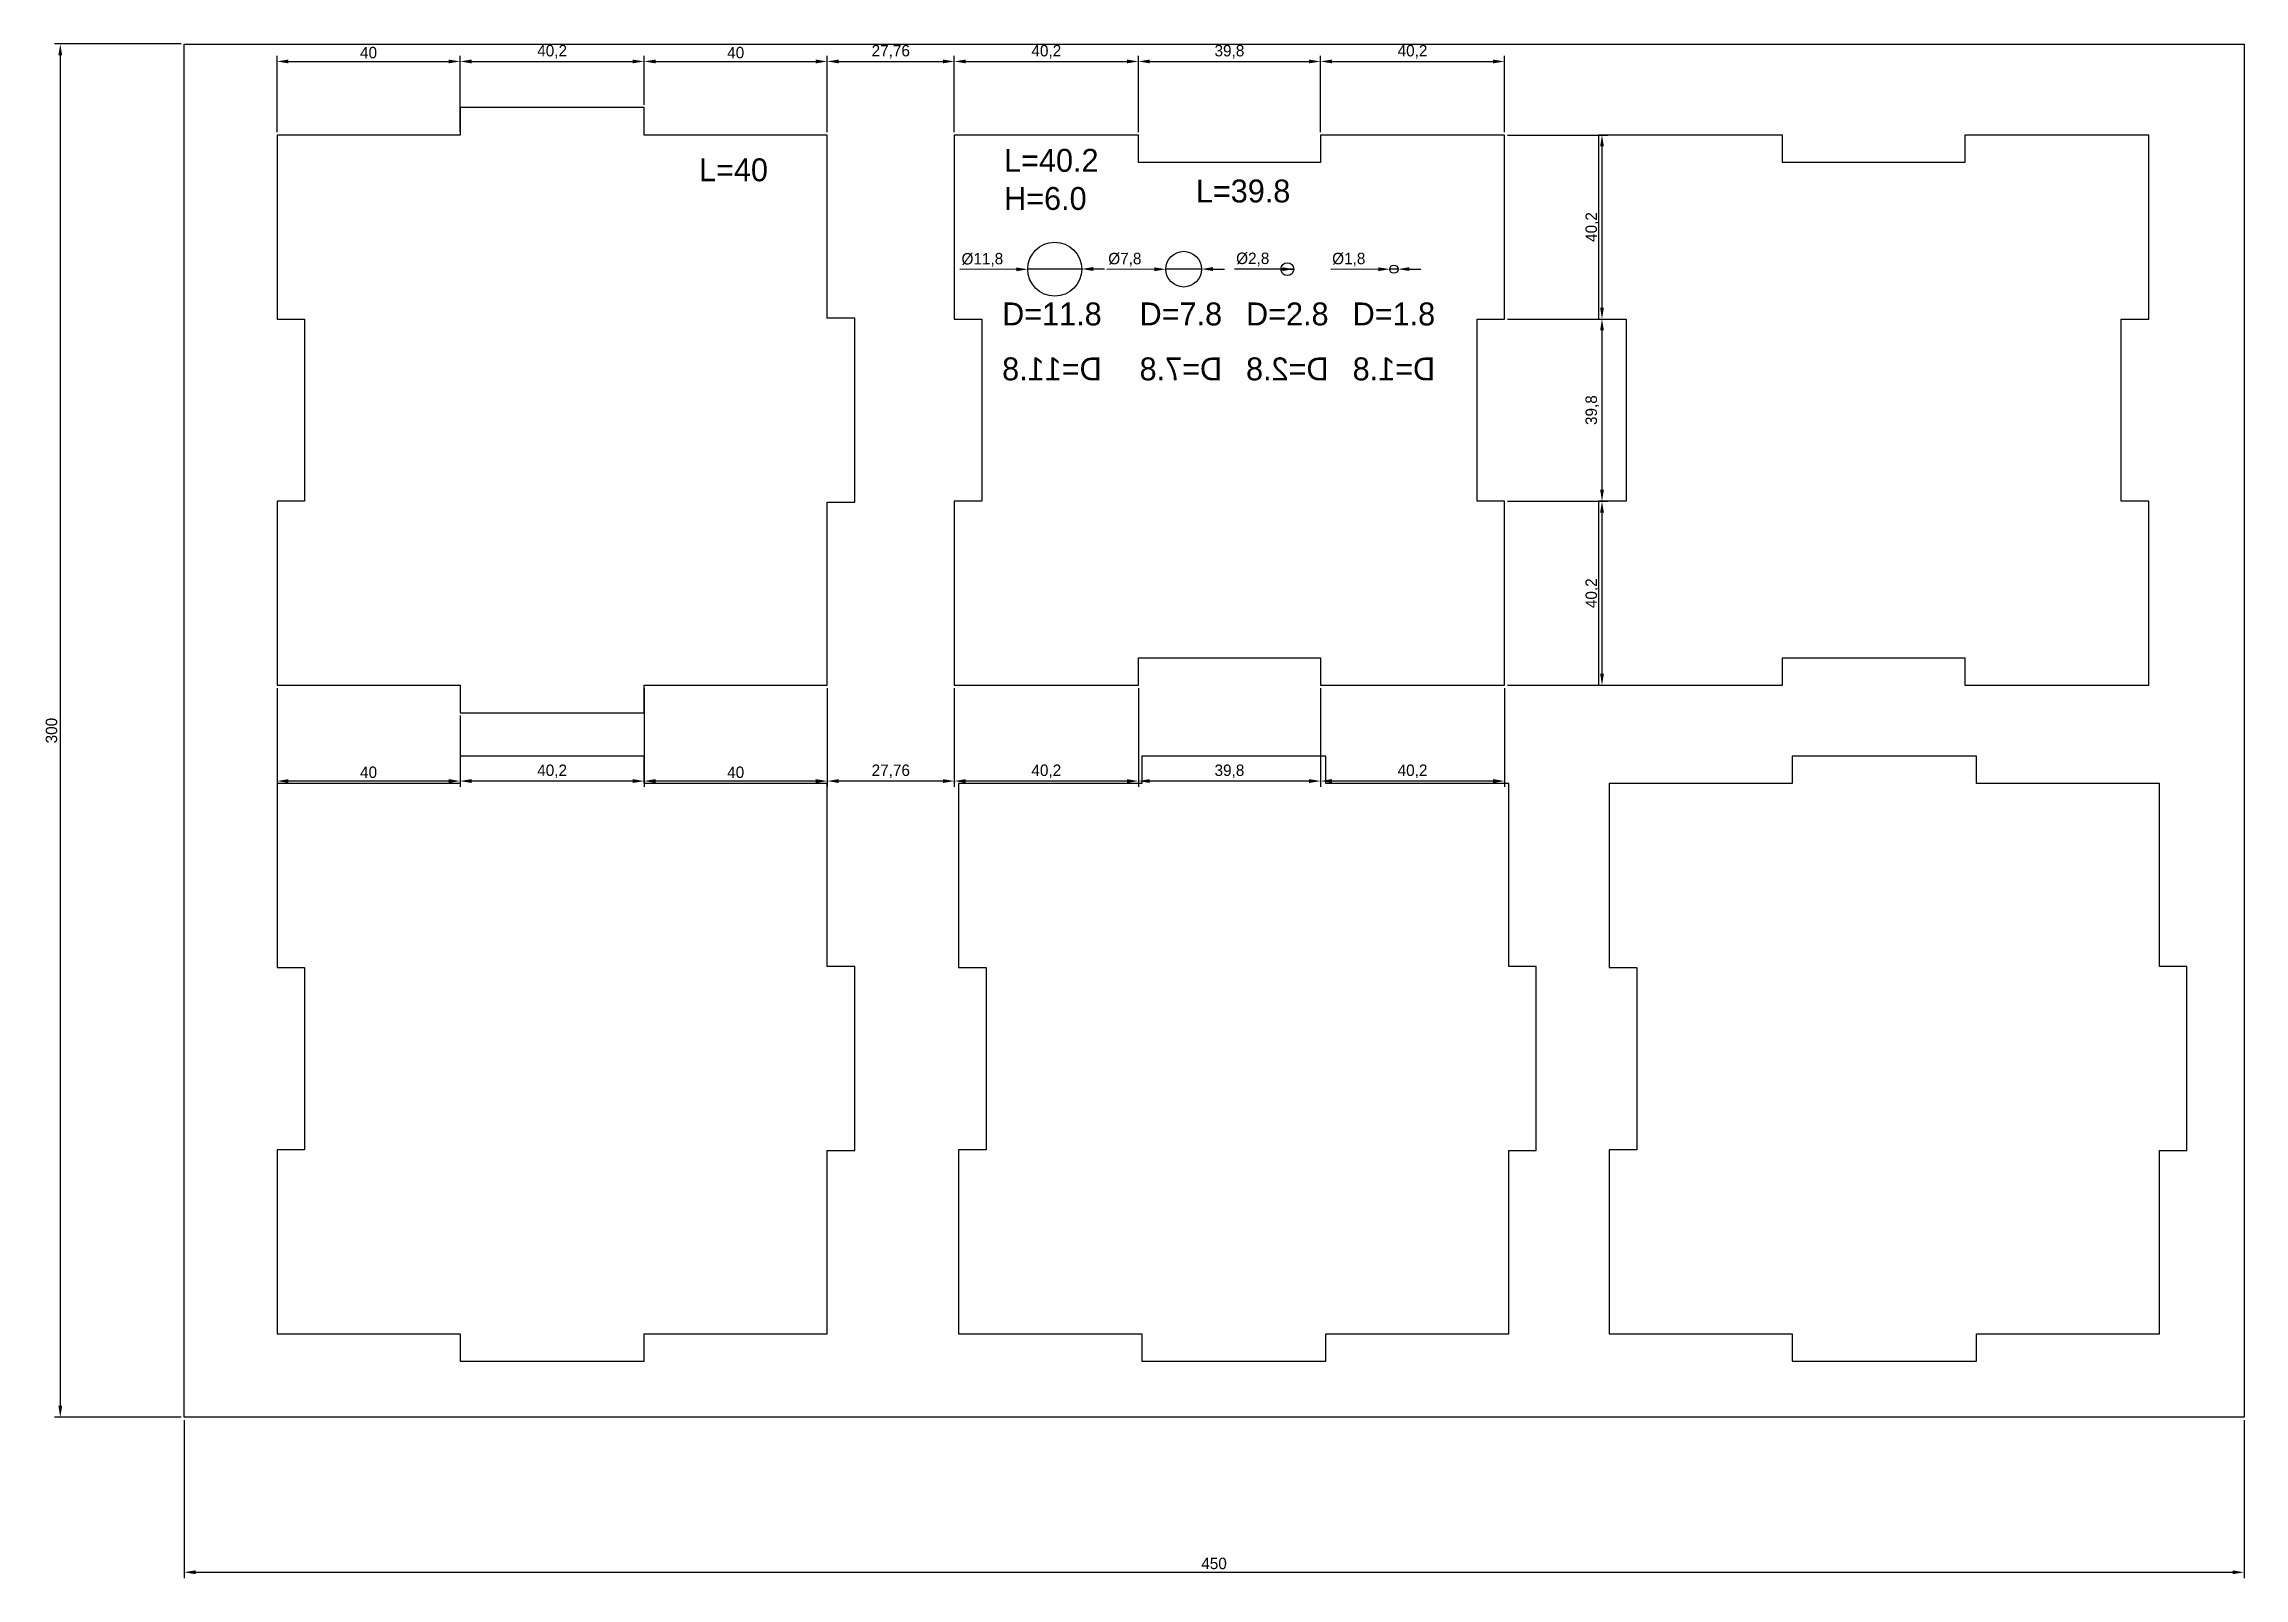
# Model space of a CAD drawing. Header units: millimetres. Extents: x -51 to 430, y -195 to 140.
import ezdxf
from ezdxf.enums import TextEntityAlignment as Align

# ---------------------------------------------------------------- set-up
doc = ezdxf.new("R2010")
doc.units = ezdxf.units.MM
for name, color, linetype in [('Dimensions', 1, 'Continuous'), ('Frame', 3, 'Continuous'), ('Holes', 6, 'Continuous'), ('Text', 5, 'Continuous')]:
    doc.layers.add(name, color=color, linetype=linetype)
doc.styles.get("Standard").update_dxf_attribs({"font": 'FreeSans.ttf'})
doc.dimstyles.new('ISO-25', dxfattribs={"dimtxt": 2.5, "dimasz": 2.5, "dimexe": 1.25, "dimexo": 0.625, "dimtad": 1, "dimtxsty": 'Standard', "dimcen": 2.5, "dimadec": 0, "dimazin": 0, "dimtfac": 1, "dimtmove": 0, "dimatfit": 3, "dimfxl": 1, "dimarcsym": 0})

# ---------------------------------------------------------------- blocks, each defined once
blk = doc.blocks.new('*D11')
at = {"layer": 'Defpoints', "color": 0}
for p in [(39.9, 136.17), (-0.1, 120.1), (39.9, 120.1)]:
    blk.add_point(p, dxfattribs=at)
at = {"layer": 'Dimensions', "color": 0, "lineweight": -2}
for p, q in [((-0.1, 120.72), (-0.1, 137.42)), ((2.4, 136.17), (37.4, 136.17)), ((39.9, 120.72), (39.9, 137.42))]:
    blk.add_line(p, q, dxfattribs=at)
at = {"layer": 'Dimensions', "color": 0}
for points in [[(2.4, 136.59), (2.4, 135.76), (-0.1, 136.17)], [(37.4, 135.76), (37.4, 136.59), (39.9, 136.17)]]:
    blk.add_solid(points, dxfattribs=at)
at = {"layer": 'Dimensions', "color": 0, "insert": (19.9, 138.09), "char_height": 2.5, "attachment_point": 5}
blk.add_mtext('40', dxfattribs=at)
blk = doc.blocks.new('*D12')
at = {"layer": 'Defpoints', "color": 0}
for p in [(80.1, 136.17), (80.1, 126.1), (39.9, 120.1)]:
    blk.add_point(p, dxfattribs=at)
at = {"layer": 'Dimensions', "color": 0, "lineweight": -2}
for p, q in [((39.9, 120.72), (39.9, 137.42)), ((42.4, 136.17), (77.6, 136.17)), ((80.1, 126.72), (80.1, 137.42))]:
    blk.add_line(p, q, dxfattribs=at)
at = {"layer": 'Dimensions', "color": 0}
for points in [[(42.4, 136.59), (42.4, 135.76), (39.9, 136.17)], [(77.6, 135.76), (77.6, 136.59), (80.1, 136.17)]]:
    blk.add_solid(points, dxfattribs=at)
at = {"layer": 'Dimensions', "color": 0, "insert": (60, 138.3), "char_height": 2.5, "attachment_point": 5}
blk.add_mtext('40,2', dxfattribs=at)
blk = doc.blocks.new('*D13')
at = {"layer": 'Defpoints', "color": 0}
for p in [(120.1, 136.17), (80.1, 126.1), (120.1, 120.1)]:
    blk.add_point(p, dxfattribs=at)
at = {"layer": 'Dimensions', "color": 0, "lineweight": -2}
for p, q in [((80.1, 126.72), (80.1, 137.42)), ((82.6, 136.17), (117.6, 136.17)), ((120.1, 120.72), (120.1, 137.42))]:
    blk.add_line(p, q, dxfattribs=at)
at = {"layer": 'Dimensions', "color": 0}
for points in [[(82.6, 136.59), (82.6, 135.76), (80.1, 136.17)], [(117.6, 135.76), (117.6, 136.59), (120.1, 136.17)]]:
    blk.add_solid(points, dxfattribs=at)
at = {"layer": 'Dimensions', "color": 0, "insert": (100.1, 138.09), "char_height": 2.5, "attachment_point": 5}
blk.add_mtext('40', dxfattribs=at)
blk = doc.blocks.new('*D14')
at = {"layer": 'Defpoints', "color": 0}
for p in [(147.86, 136.17), (120.1, 120.1), (147.86, 120.1)]:
    blk.add_point(p, dxfattribs=at)
at = {"layer": 'Dimensions', "color": 0, "lineweight": -2}
for p, q in [((120.1, 120.72), (120.1, 137.42)), ((122.6, 136.17), (145.36, 136.17)), ((147.86, 120.72), (147.86, 137.42))]:
    blk.add_line(p, q, dxfattribs=at)
at = {"layer": 'Dimensions', "color": 0}
for points in [[(122.6, 136.59), (122.6, 135.76), (120.1, 136.17)], [(145.36, 135.76), (145.36, 136.59), (147.86, 136.17)]]:
    blk.add_solid(points, dxfattribs=at)
at = {"layer": 'Dimensions', "color": 0, "insert": (133.98, 138.3), "char_height": 2.5, "attachment_point": 5}
blk.add_mtext('27,76', dxfattribs=at)
blk = doc.blocks.new('*D15')
at = {"layer": 'Defpoints', "color": 0}
for p in [(188.06, 136.17), (147.86, 120.1), (188.06, 120.1)]:
    blk.add_point(p, dxfattribs=at)
at = {"layer": 'Dimensions', "color": 0, "lineweight": -2}
for p, q in [((147.86, 120.72), (147.86, 137.42)), ((150.36, 136.17), (185.56, 136.17)), ((188.06, 120.72), (188.06, 137.42))]:
    blk.add_line(p, q, dxfattribs=at)
at = {"layer": 'Dimensions', "color": 0}
for points in [[(150.36, 136.59), (150.36, 135.76), (147.86, 136.17)], [(185.56, 135.76), (185.56, 136.59), (188.06, 136.17)]]:
    blk.add_solid(points, dxfattribs=at)
at = {"layer": 'Dimensions', "color": 0, "insert": (167.96, 138.3), "char_height": 2.5, "attachment_point": 5}
blk.add_mtext('40,2', dxfattribs=at)
blk = doc.blocks.new('*D16')
at = {"layer": 'Defpoints', "color": 0}
for p in [(227.86, 136.17), (188.06, 120.1), (227.86, 120.1)]:
    blk.add_point(p, dxfattribs=at)
at = {"layer": 'Dimensions', "color": 0, "lineweight": -2}
for p, q in [((188.06, 120.72), (188.06, 137.42)), ((190.56, 136.17), (225.36, 136.17)), ((227.86, 120.72), (227.86, 137.42))]:
    blk.add_line(p, q, dxfattribs=at)
at = {"layer": 'Dimensions', "color": 0}
for points in [[(190.56, 136.59), (190.56, 135.76), (188.06, 136.17)], [(225.36, 135.76), (225.36, 136.59), (227.86, 136.17)]]:
    blk.add_solid(points, dxfattribs=at)
at = {"layer": 'Dimensions', "color": 0, "insert": (207.96, 138.3), "char_height": 2.5, "attachment_point": 5}
blk.add_mtext('39,8', dxfattribs=at)
blk = doc.blocks.new('*D17')
at = {"layer": 'Defpoints', "color": 0}
for p in [(268.06, 136.17), (227.86, 120.1), (268.06, 120.1)]:
    blk.add_point(p, dxfattribs=at)
at = {"layer": 'Dimensions', "color": 0, "lineweight": -2}
for p, q in [((227.86, 120.72), (227.86, 137.42)), ((230.36, 136.17), (265.56, 136.17)), ((268.06, 120.72), (268.06, 137.42))]:
    blk.add_line(p, q, dxfattribs=at)
at = {"layer": 'Dimensions', "color": 0}
for points in [[(230.36, 136.59), (230.36, 135.76), (227.86, 136.17)], [(265.56, 135.76), (265.56, 136.59), (268.06, 136.17)]]:
    blk.add_solid(points, dxfattribs=at)
at = {"layer": 'Dimensions', "color": 0, "insert": (247.96, 138.3), "char_height": 2.5, "attachment_point": 5}
blk.add_mtext('40,2', dxfattribs=at)
blk = doc.blocks.new('*D18')
at = {"layer": 'Defpoints', "color": 0}
for p in [(268.06, 120.1), (268.06, 79.9), (289.35, 79.9)]:
    blk.add_point(p, dxfattribs=at)
at = {"layer": 'Dimensions', "color": 0, "lineweight": -2}
for p, q in [((268.69, 120.1), (290.6, 120.1)), ((289.35, 117.6), (289.35, 82.4)), ((268.69, 79.9), (290.6, 79.9))]:
    blk.add_line(p, q, dxfattribs=at)
at = {"layer": 'Dimensions', "color": 0}
for points in [[(289.77, 117.6), (288.94, 117.6), (289.35, 120.1)], [(288.94, 82.4), (289.77, 82.4), (289.35, 79.9)]]:
    blk.add_solid(points, dxfattribs=at)
at = {"layer": 'Dimensions', "color": 0, "insert": (287.23, 100), "char_height": 2.5, "attachment_point": 5, "rotation": 90}
blk.add_mtext('40,2', dxfattribs=at)
blk = doc.blocks.new('*D19')
at = {"layer": 'Defpoints', "color": 0}
for p in [(268.06, 79.9), (268.06, 40.1), (289.35, 40.1)]:
    blk.add_point(p, dxfattribs=at)
at = {"layer": 'Dimensions', "color": 0, "lineweight": -2}
for p, q in [((268.69, 79.9), (290.6, 79.9)), ((289.35, 77.4), (289.35, 42.6)), ((268.69, 40.1), (290.6, 40.1))]:
    blk.add_line(p, q, dxfattribs=at)
at = {"layer": 'Dimensions', "color": 0}
for points in [[(289.77, 77.4), (288.94, 77.4), (289.35, 79.9)], [(288.94, 42.6), (289.77, 42.6), (289.35, 40.1)]]:
    blk.add_solid(points, dxfattribs=at)
at = {"layer": 'Dimensions', "color": 0, "insert": (287.23, 60), "char_height": 2.5, "attachment_point": 5, "rotation": 90}
blk.add_mtext('39,8', dxfattribs=at)
blk = doc.blocks.new('*D20')
at = {"layer": 'Defpoints', "color": 0}
for p in [(268.06, 40.1), (268.06, -0.1), (289.35, -0.1)]:
    blk.add_point(p, dxfattribs=at)
at = {"layer": 'Dimensions', "color": 0, "lineweight": -2}
for p, q in [((268.69, 40.1), (290.6, 40.1)), ((289.35, 37.6), (289.35, 2.4)), ((268.69, -0.1), (290.6, -0.1))]:
    blk.add_line(p, q, dxfattribs=at)
at = {"layer": 'Dimensions', "color": 0}
for points in [[(289.77, 37.6), (288.94, 37.6), (289.35, 40.1)], [(288.94, 2.4), (289.77, 2.4), (289.35, -0.1)]]:
    blk.add_solid(points, dxfattribs=at)
at = {"layer": 'Dimensions', "color": 0, "insert": (287.23, 20), "char_height": 2.5, "attachment_point": 5, "rotation": 90}
blk.add_mtext('40,2', dxfattribs=at)
blk = doc.blocks.new('*D21')
at = {"layer": 'Defpoints', "color": 0}
for p in [(227.86, -0.1), (268.06, -0.1), (227.86, -21.03)]:
    blk.add_point(p, dxfattribs=at)
at = {"layer": 'Dimensions', "color": 0, "lineweight": -2}
for p, q in [((227.86, -0.72), (227.86, -22.28)), ((268.06, -0.72), (268.06, -22.28)), ((265.56, -21.03), (230.36, -21.03))]:
    blk.add_line(p, q, dxfattribs=at)
at = {"layer": 'Dimensions', "color": 0}
for points in [[(230.36, -20.61), (230.36, -21.45), (227.86, -21.03)], [(265.56, -21.45), (265.56, -20.61), (268.06, -21.03)]]:
    blk.add_solid(points, dxfattribs=at)
at = {"layer": 'Dimensions', "color": 0, "insert": (247.96, -18.9), "char_height": 2.5, "attachment_point": 5}
blk.add_mtext('40,2', dxfattribs=at)
blk = doc.blocks.new('*D22')
at = {"layer": 'Defpoints', "color": 0}
for p in [(188.06, -0.1), (227.86, -0.1), (188.06, -21.03)]:
    blk.add_point(p, dxfattribs=at)
at = {"layer": 'Dimensions', "color": 0, "lineweight": -2}
for p, q in [((188.06, -0.72), (188.06, -22.28)), ((227.86, -0.72), (227.86, -22.28)), ((225.36, -21.03), (190.56, -21.03))]:
    blk.add_line(p, q, dxfattribs=at)
at = {"layer": 'Dimensions', "color": 0}
for points in [[(190.56, -20.61), (190.56, -21.45), (188.06, -21.03)], [(225.36, -21.45), (225.36, -20.61), (227.86, -21.03)]]:
    blk.add_solid(points, dxfattribs=at)
at = {"layer": 'Dimensions', "color": 0, "insert": (207.96, -18.9), "char_height": 2.5, "attachment_point": 5}
blk.add_mtext('39,8', dxfattribs=at)
blk = doc.blocks.new('*D23')
at = {"layer": 'Defpoints', "color": 0}
for p in [(147.86, -0.1), (188.06, -0.1), (147.86, -21.03)]:
    blk.add_point(p, dxfattribs=at)
at = {"layer": 'Dimensions', "color": 0, "lineweight": -2}
for p, q in [((147.86, -0.73), (147.86, -22.28)), ((188.06, -0.73), (188.06, -22.28)), ((185.56, -21.03), (150.36, -21.03))]:
    blk.add_line(p, q, dxfattribs=at)
at = {"layer": 'Dimensions', "color": 0}
for points in [[(150.36, -20.61), (150.36, -21.45), (147.86, -21.03)], [(185.56, -21.45), (185.56, -20.61), (188.06, -21.03)]]:
    blk.add_solid(points, dxfattribs=at)
at = {"layer": 'Dimensions', "color": 0, "insert": (167.96, -18.9), "char_height": 2.5, "attachment_point": 5}
blk.add_mtext('40,2', dxfattribs=at)
blk = doc.blocks.new('*D24')
at = {"layer": 'Defpoints', "color": 0}
for p in [(120.1, -0.1), (147.86, -0.1), (120.1, -21.03)]:
    blk.add_point(p, dxfattribs=at)
at = {"layer": 'Dimensions', "color": 0, "lineweight": -2}
for p, q in [((120.1, -0.73), (120.1, -22.28)), ((147.86, -0.73), (147.86, -22.28)), ((145.36, -21.03), (122.6, -21.03))]:
    blk.add_line(p, q, dxfattribs=at)
at = {"layer": 'Dimensions', "color": 0}
for points in [[(122.6, -20.61), (122.6, -21.45), (120.1, -21.03)], [(145.36, -21.45), (145.36, -20.61), (147.86, -21.03)]]:
    blk.add_solid(points, dxfattribs=at)
at = {"layer": 'Dimensions', "color": 0, "insert": (133.98, -18.9), "char_height": 2.5, "attachment_point": 5}
blk.add_mtext('27,76', dxfattribs=at)
blk = doc.blocks.new('*D25')
at = {"layer": 'Defpoints', "color": 0}
for p in [(80.1, -0.1), (120.1, -0.1), (80.1, -21.03)]:
    blk.add_point(p, dxfattribs=at)
at = {"layer": 'Dimensions', "color": 0, "lineweight": -2}
for p, q in [((80.1, -0.73), (80.1, -22.28)), ((120.1, -0.73), (120.1, -22.28)), ((117.6, -21.03), (82.6, -21.03))]:
    blk.add_line(p, q, dxfattribs=at)
at = {"layer": 'Dimensions', "color": 0}
for points in [[(82.6, -20.61), (82.6, -21.45), (80.1, -21.03)], [(117.6, -21.45), (117.6, -20.61), (120.1, -21.03)]]:
    blk.add_solid(points, dxfattribs=at)
at = {"layer": 'Dimensions', "color": 0, "insert": (100.1, -19.12), "char_height": 2.5, "attachment_point": 5}
blk.add_mtext('40', dxfattribs=at)
blk = doc.blocks.new('*D26')
at = {"layer": 'Defpoints', "color": 0}
for p in [(80.1, -0.1), (39.9, -6.1), (39.9, -21.03)]:
    blk.add_point(p, dxfattribs=at)
at = {"layer": 'Dimensions', "color": 0, "lineweight": -2}
for p, q in [((80.1, -0.73), (80.1, -22.28)), ((39.9, -6.72), (39.9, -22.28)), ((77.6, -21.03), (42.4, -21.03))]:
    blk.add_line(p, q, dxfattribs=at)
at = {"layer": 'Dimensions', "color": 0}
for points in [[(42.4, -20.61), (42.4, -21.45), (39.9, -21.03)], [(77.6, -21.45), (77.6, -20.61), (80.1, -21.03)]]:
    blk.add_solid(points, dxfattribs=at)
at = {"layer": 'Dimensions', "color": 0, "insert": (60, -18.9), "char_height": 2.5, "attachment_point": 5}
blk.add_mtext('40,2', dxfattribs=at)
blk = doc.blocks.new('*D27')
at = {"layer": 'Defpoints', "color": 0}
for p in [(-0.1, -0.1), (39.9, -6.1), (-0.1, -21.03)]:
    blk.add_point(p, dxfattribs=at)
at = {"layer": 'Dimensions', "color": 0, "lineweight": -2}
for p, q in [((-0.1, -0.73), (-0.1, -22.28)), ((39.9, -6.72), (39.9, -22.28)), ((37.4, -21.03), (2.4, -21.03))]:
    blk.add_line(p, q, dxfattribs=at)
at = {"layer": 'Dimensions', "color": 0}
for points in [[(2.4, -20.61), (2.4, -21.45), (-0.1, -21.03)], [(37.4, -21.45), (37.4, -20.61), (39.9, -21.03)]]:
    blk.add_solid(points, dxfattribs=at)
at = {"layer": 'Dimensions', "color": 0, "insert": (19.9, -19.12), "char_height": 2.5, "attachment_point": 5}
blk.add_mtext('40', dxfattribs=at)
blk = doc.blocks.new('*D28')
at = {"layer": 'Defpoints', "color": 0}
for p in [(163.9, 90.77), (175.7, 90.83)]:
    blk.add_point(p, dxfattribs=at)
at = {"layer": 'Dimensions', "color": 0, "lineweight": -2}
for p, q in [((161.4, 90.76), (149.1, 90.7)), ((175.7, 90.83), (163.9, 90.77)), ((178.2, 90.84), (180.7, 90.85))]:
    blk.add_line(p, q, dxfattribs=at)
at = {"layer": 'Dimensions', "color": 0}
for points in [[(161.4, 90.34), (161.4, 91.17), (163.9, 90.77)], [(178.2, 91.26), (178.2, 90.42), (175.7, 90.83)]]:
    blk.add_solid(points, dxfattribs=at)
at = {"layer": 'Dimensions', "color": 0, "insert": (153.99, 92.85), "char_height": 2.5, "attachment_point": 5, "rotation": 0.2827}
blk.add_mtext('%%c11,8', dxfattribs=at)
blk = doc.blocks.new('*D29')
at = {"layer": 'Defpoints', "color": 0}
for p in [(194.06, 90.78), (201.86, 90.81)]:
    blk.add_point(p, dxfattribs=at)
at = {"layer": 'Dimensions', "color": 0, "lineweight": -2}
for p, q in [((191.56, 90.78), (181.16, 90.74)), ((201.86, 90.81), (194.06, 90.78)), ((204.36, 90.82), (206.86, 90.83))]:
    blk.add_line(p, q, dxfattribs=at)
at = {"layer": 'Dimensions', "color": 0}
for points in [[(191.57, 90.36), (191.56, 91.19), (194.06, 90.78)], [(204.36, 91.24), (204.37, 90.4), (201.86, 90.81)]]:
    blk.add_solid(points, dxfattribs=at)
at = {"layer": 'Dimensions', "color": 0, "insert": (185.11, 92.88), "char_height": 2.5, "attachment_point": 5, "rotation": 0.1949}
blk.add_mtext('%%c7,8', dxfattribs=at)
blk = doc.blocks.new('*D30')
at = {"layer": 'Defpoints', "color": 0}
for p in [(219.2, 90.8), (222, 90.8)]:
    blk.add_point(p, dxfattribs=at)
at = {"layer": 'Dimensions', "color": 0, "lineweight": -2}
for p, q in [((222, 90.8), (209.1, 90.8)), ((219.2, 90.8), (222, 90.8))]:
    blk.add_line(p, q, dxfattribs=at)
at = {"layer": 'Dimensions', "color": 0}
blk.add_solid([(219.5, 90.38), (219.5, 91.21), (222, 90.8)], dxfattribs=at)
at = {"layer": 'Dimensions', "color": 0, "insert": (213.05, 92.93), "char_height": 2.5, "attachment_point": 5}
blk.add_mtext('%%c2,8', dxfattribs=at)
blk = doc.blocks.new('*D31')
at = {"layer": 'Defpoints', "color": 0}
for p in [(242.99, 90.79), (244.79, 90.8)]:
    blk.add_point(p, dxfattribs=at)
at = {"layer": 'Dimensions', "color": 0, "lineweight": -2}
for p, q in [((240.49, 90.78), (230.09, 90.74)), ((244.79, 90.8), (242.99, 90.79)), ((247.29, 90.81), (249.79, 90.82))]:
    blk.add_line(p, q, dxfattribs=at)
at = {"layer": 'Dimensions', "color": 0}
for points in [[(240.49, 90.37), (240.49, 91.2), (242.99, 90.79)], [(247.29, 91.23), (247.29, 90.4), (244.79, 90.8)]]:
    blk.add_solid(points, dxfattribs=at)
at = {"layer": 'Dimensions', "color": 0, "insert": (234.03, 92.89), "char_height": 2.5, "attachment_point": 5, "rotation": 0.2322}
blk.add_mtext('%%c1,8', dxfattribs=at)
blk = doc.blocks.new('*D36')
at = {"layer": 'Defpoints', "color": 0}
for p in [(-20.4, 139.99), (-47.45, -160.01), (-20.4, -160.01)]:
    blk.add_point(p, dxfattribs=at)
at = {"layer": 'Dimensions', "color": 0, "lineweight": -2}
for p, q in [((-21.03, 139.99), (-48.7, 139.99)), ((-47.45, 137.49), (-47.45, -157.51)), ((-21.03, -160.01), (-48.7, -160.01))]:
    blk.add_line(p, q, dxfattribs=at)
at = {"layer": 'Dimensions', "color": 0}
for points in [[(-47.03, 137.49), (-47.86, 137.49), (-47.45, 139.99)], [(-47.86, -157.51), (-47.03, -157.51), (-47.45, -160.01)]]:
    blk.add_solid(points, dxfattribs=at)
at = {"layer": 'Dimensions', "color": 0, "insert": (-49.36, -10.01), "char_height": 2.5, "attachment_point": 5, "rotation": 90}
blk.add_mtext('300', dxfattribs=at)
blk = doc.blocks.new('*D37')
at = {"layer": 'Defpoints', "color": 0}
for p in [(-20.4, -160.01), (429.6, -160.01), (429.6, -193.88)]:
    blk.add_point(p, dxfattribs=at)
at = {"layer": 'Dimensions', "color": 0, "lineweight": -2}
for p, q in [((-20.4, -160.64), (-20.4, -195.13)), ((429.6, -160.64), (429.6, -195.13)), ((-17.9, -193.88), (427.1, -193.88))]:
    blk.add_line(p, q, dxfattribs=at)
at = {"layer": 'Dimensions', "color": 0}
for points in [[(-17.9, -193.46), (-17.9, -194.29), (-20.4, -193.88)], [(427.1, -194.29), (427.1, -193.46), (429.6, -193.88)]]:
    blk.add_solid(points, dxfattribs=at)
at = {"layer": 'Dimensions', "color": 0, "insert": (204.6, -191.96), "char_height": 2.5, "attachment_point": 5}
blk.add_mtext('450', dxfattribs=at)

msp = doc.modelspace()

# ---------------------------------------------------------------- linework, layer by layer
for points in [[(-0.1, -0.1), (39.9, -0.1), (39.9, -6.1), (80.1, -6.1), (80.1, -0.1), (120.1, -0.1), (120.1, 39.9), (126.1, 39.9), (126.1, 80.1), (120.1, 80.1), (120.1, 120.1), (80.1, 120.1), (80.1, 126.1), (39.9, 126.1), (39.9, 120.1), (-0.1, 120.1), (-0.1, 79.9), (5.9, 79.9), (5.9, 40.1), (-0.1, 40.1)], [(147.863, -0.1), (188.063, -0.1), (188.063, 5.9), (227.863, 5.9), (227.863, -0.1), (268.063, -0.1), (268.063, 40.1), (262.063, 40.1), (262.063, 79.9), (268.063, 79.9), (268.063, 120.1), (227.863, 120.1), (227.863, 114.1), (188.063, 114.1), (188.063, 120.1), (147.863, 120.1), (147.863, 79.9), (153.863, 79.9), (153.863, 40.1), (147.863, 40.1)], [(288.601, -0.1), (328.801, -0.1), (328.801, 5.9), (368.601, 5.9), (368.601, -0.1), (408.801, -0.1), (408.801, 40.1), (402.801, 40.1), (402.801, 79.9), (408.801, 79.9), (408.801, 120.1), (368.601, 120.1), (368.601, 114.1), (328.801, 114.1), (328.801, 120.1), (288.601, 120.1), (288.601, 79.9), (294.601, 79.9), (294.601, 40.1), (288.601, 40.1)], [(-0.1, -141.768), (39.9, -141.768), (39.9, -147.768), (80.1, -147.768), (80.1, -141.768), (120.1, -141.768), (120.1, -101.768), (126.1, -101.768), (126.1, -61.568), (120.1, -61.568), (120.1, -21.568), (80.1, -21.568), (80.1, -15.568), (39.9, -15.568), (39.9, -21.568), (-0.1, -21.568), (-0.1, -61.768), (5.9, -61.768), (5.9, -101.568), (-0.1, -101.568)], [(148.8, -141.768), (188.8, -141.768), (188.8, -147.768), (229, -147.768), (229, -141.768), (269, -141.768), (269, -101.768), (275, -101.768), (275, -61.568), (269, -61.568), (269, -21.568), (229, -21.568), (229, -15.568), (188.8, -15.568), (188.8, -21.568), (148.8, -21.568), (148.8, -61.768), (154.8, -61.768), (154.8, -101.568), (148.8, -101.568)], [(290.926, -141.768), (330.926, -141.768), (330.926, -147.768), (371.126, -147.768), (371.126, -141.768), (411.126, -141.768), (411.126, -101.768), (417.126, -101.768), (417.126, -61.568), (411.126, -61.568), (411.126, -21.568), (371.126, -21.568), (371.126, -15.568), (330.926, -15.568), (330.926, -21.568), (290.926, -21.568), (290.926, -61.768), (296.926, -61.768), (296.926, -101.568), (290.926, -101.568)]]:
    msp.add_lwpolyline(points, close=True)
at = {"layer": 'Frame'}
msp.add_lwpolyline([(-20.401, -160.015), (-20.401, 139.985), (429.599, 139.985), (429.599, -160.015)], close=True, dxfattribs=at)
at = {"layer": 'Holes'}
for centre, radius in [((169.799, 90.798), 5.9), ((197.964, 90.798), 3.9), ((220.603, 90.798), 1.4), ((243.892, 90.798), 0.9)]:
    msp.add_circle(centre, radius, dxfattribs=at)

# ---------------------------------------------------------------- texts
at = {"layer": 'Text'}
for s, p in [('L=40.2', (158.733, 112.075)), ('L=40', (92.086, 109.999)), ('H=6.0', (158.733, 103.742)), ('L=39.8', (200.626, 105.374))]:
    msp.add_text(s, height=5, dxfattribs=at).set_placement(p)
for s, p in [('D=11.8', (169.18, 77.018)), ('D=7.8', (197.345, 77.018)), ('D=2.8', (220.603, 77.018)), ('D=1.8', (243.892, 77.018))]:
    msp.add_text(s, height=5, dxfattribs=at).set_placement(p, align=Align.BOTTOM_CENTER)
at = {"layer": 'Text', "text_generation_flag": 2}
for s, p in [('D=11.8', (169.18, 65.011)), ('D=7.8', (197.345, 65.011)), ('D=2.8', (220.603, 65.011)), ('D=1.8', (243.892, 65.011))]:
    msp.add_text(s, height=5, dxfattribs=at).set_placement(p, align=Align.BOTTOM_CENTER)

# ---------------------------------------------------------------- dimensions: what is measured, and where the dimension line sits
at = {"layer": 'Dimensions'}
for base, p1, p2, picture, middle in [((-47.448, -160.015), (-20.401, 139.985), (-20.401, -160.015), '*D36', (-49.363, -10.015)), ((289.354, 79.9), (268.063, 120.1), (268.063, 79.9), '*D18', (287.227, 100)), ((289.354, 40.1), (268.063, 79.9), (268.063, 40.1), '*D19', (287.227, 60)), ((289.354, -0.1), (268.063, 40.1), (268.063, -0.1), '*D20', (287.227, 20))]:
    dim = msp.add_linear_dim(base=base, p1=p1, p2=p2, angle=90, dimstyle='ISO-25', dxfattribs=at)
    dim.commit()
    dim.dimension.update_dxf_attribs({"geometry": picture, "text_midpoint": middle})
for base, p1, p2, picture, middle in [((39.9, 136.174), (-0.1, 120.1), (39.9, 120.1), '*D11', (19.9, 138.089)), ((80.1, 136.174), (39.9, 120.1), (80.1, 126.1), '*D12', (60, 138.301)), ((120.1, 136.174), (80.1, 126.1), (120.1, 120.1), '*D13', (100.1, 138.089)), ((147.863, 136.174), (120.1, 120.1), (147.863, 120.1), '*D14', (133.982, 138.301)), ((188.063, 136.174), (147.863, 120.1), (188.063, 120.1), '*D15', (167.963, 138.301)), ((227.863, 136.174), (188.063, 120.1), (227.863, 120.1), '*D16', (207.963, 138.301)), ((268.063, 136.174), (227.863, 120.1), (268.063, 120.1), '*D17', (247.963, 138.301)), ((-0.1, -21.03), (39.9, -6.1), (-0.1, -0.1), '*D27', (19.9, -19.115)), ((39.9, -21.03), (80.1, -0.1), (39.9, -6.1), '*D26', (60, -18.903)), ((80.1, -21.03), (120.1, -0.1), (80.1, -0.1), '*D25', (100.1, -19.115)), ((120.1, -21.03), (147.863, -0.1), (120.1, -0.1), '*D24', (133.982, -18.903)), ((147.863, -21.03), (188.063, -0.1), (147.863, -0.1), '*D23', (167.963, -18.903)), ((188.063, -21.03), (227.863, -0.1), (188.063, -0.1), '*D22', (207.963, -18.903)), ((227.863, -21.03), (268.063, -0.1), (227.863, -0.1), '*D21', (247.963, -18.903)), ((429.599, -193.878), (-20.401, -160.015), (429.599, -160.015), '*D37', (204.599, -191.962))]:
    dim = msp.add_linear_dim(base=base, p1=p1, p2=p2, dimstyle='ISO-25', dxfattribs=at)
    dim.commit()
    dim.dimension.update_dxf_attribs({"geometry": picture, "text_midpoint": middle})
for p1, p2, picture, middle in [((175.699, 90.827), (163.899, 90.769), '*D28', (153.997, 90.72)), ((201.864, 90.811), (194.064, 90.785), '*D29', (185.114, 90.754)), ((219.203, 90.798), (222.003, 90.798), '*D30', (213.053, 90.798)), ((244.792, 90.802), (242.992, 90.794), '*D31', (234.042, 90.758))]:
    dim = msp.add_diameter_dim_2p(p1=p1, p2=p2, dimstyle='ISO-25', dxfattribs=at)
    dim.commit()
    dim.dimension.update_dxf_attribs({"geometry": picture, "text_midpoint": middle, "dimtype": 163})

doc.saveas('drawing.dxf')
